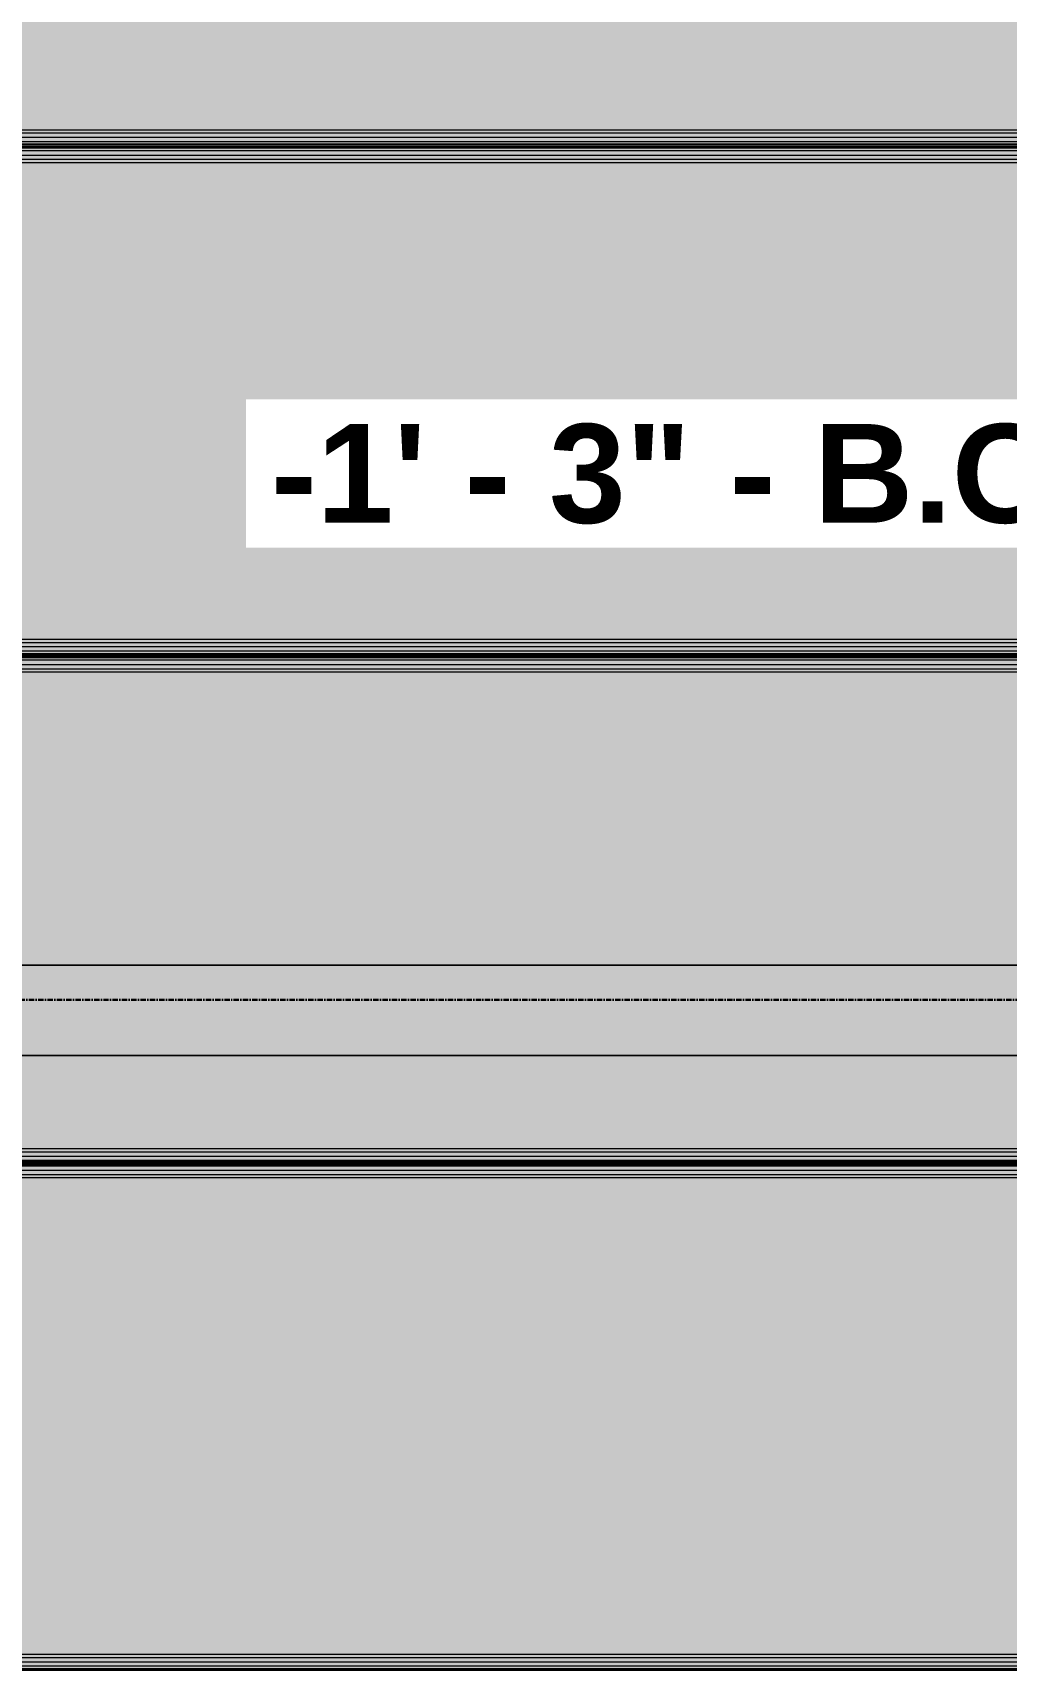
# Model space of a CAD drawing. Header units: inches. Extents: x -15746 to 650, y -81 to 12338.
# Drawn here: x -3655.3 to -3563.8, y 10776.2 to 10930.1 of the extents above; entities that cross this region are included whole.
import ezdxf

# ---------------------------------------------------------------- set-up
doc = ezdxf.new("R2010")
doc.units = ezdxf.units.IN
doc.header["$MEASUREMENT"] = 0
doc.linetypes.add('Grid Line 1_2_', pattern=[0.8749999999999999, 0.4999999999999999, -0.125, 0.125, -0.125])
for name, color, linetype, lineweight in [('G-ANNO-DIMS', 111, 'Continuous', 9), ('I-WALL', 2, 'Continuous', 13), ('S-BEAM', 12, 'Continuous', 9), ('S-GRID', 1, 'Continuous', 9)]:
    doc.layers.add(name, color=color, linetype=linetype, lineweight=lineweight)
doc.styles.add('Arial_B', font='arialbd.ttf', dxfattribs={"height": 9.285714285714281})

# ---------------------------------------------------------------- blocks, each defined once
blk = doc.blocks.new('CTR - 1st Phase - Common Walls_rvt-1-FRAMING PLAN - 1ST FLOOR')
at = {"layer": 'I-WALL', "lineweight": 5, "transparency": 33554585}
blk.add_hatch(color=8, dxfattribs=at).paths.add_polyline_path([(-3495.323736679708, 10833.93939611053), (-3495.323736679708, 10839.17364807905), (-3493.323736679712, 10839.17364807905), (-3493.323736679712, 10842.43939611053), (-3819.323736679702, 10842.43939611053), (-3819.323736679702, 10833.93939611053), (-3531.714922466577, 10833.93939611053)], flags=0)
at = {"layer": 'I-WALL', "color": 253}
for p, q in [((-3819.323736679697, 10842.43939611052), (-3493.323736679707, 10842.43939611051)), ((-3495.323736679703, 10833.93939611051), (-3819.323736679697, 10833.93939611052))]:
    blk.add_line(p, q, dxfattribs=at)
at = {"layer": 'I-WALL', "color": 9}
for p, q in [((-3493.323736679707, 10842.43939611051), (-3819.323736679697, 10842.43939611052)), ((-3819.323736679697, 10833.93939611052), (-3495.323736679703, 10833.93939611051))]:
    blk.add_line(p, q, dxfattribs=at)
blk = doc.blocks.new('034100 - Precast Structural Concrete - Solid Plank - 12_-1875238-FRAMING PLAN - 1ST FLOOR')
at = {"layer": 'S-BEAM', "transparency": 33554483}
h = blk.add_hatch(color=256, dxfattribs=at)
h.paths.add_polyline_path([(330.9999999999944, 23.52425619277892), (7.000000000000283, 23.5242561927796), (7.000000000000283, 23.09448818896464), (330.9999999999944, 23.09448818896396)], flags=0)
h.paths.add_polyline_path([(313.5267086325581, 22.70078740155975), (7.000000000000283, 22.70078740156043), (7.000000000000198, 13.6598757316251), (330.9999999999943, 13.65987573162442), (330.9999999999944, 22.70078740155975)], flags=0)
h.paths.add_polyline_path([(330.9999999999943, 5.159875731617148), (5.000000000004319, 5.15987573161783), (5.000000000004234, -22.70078740159044), (330.9999999999942, -22.70078740159112)], flags=0)
h.paths.add_polyline_path([(330.9999999999942, -23.09448818899329), (5.000000000004234, -23.09448818899261), (5.000000000004234, -23.52425619280757), (330.9999999999942, -23.52425619280825)], flags=0)
for points in [[(330.9999999999944, 23.58661417321582), (7.000000000000283, 23.5866141732165), (7.000000000000283, 23.5242561927796), (330.9999999999944, 23.52425619277892)], [(313.5267086325581, 23.09448818896396), (7.000000000000283, 23.09448818896464), (7.000000000000283, 22.70078740156043), (330.9999999999944, 22.70078740155975), (330.9999999999944, 23.09448818896396)], [(313.5267086325579, -22.70078740159112), (5.000000000004234, -22.70078740159044), (5.000000000004234, -23.09448818899261), (330.9999999999942, -23.09448818899329), (330.9999999999942, -22.70078740159112)], [(313.5267086325579, -23.52425619280825), (5.000000000004234, -23.52425619280757), (5.000000000004234, -23.89961165504257), (330.9999999999942, -23.89961165504326), (330.9999999999942, -23.52425619280825)]]:
    blk.add_hatch(color=256, dxfattribs=at).paths.add_polyline_path(points, flags=0)
at = {"layer": 'S-BEAM'}
for p, q in [((330.9999999999891, 23.94094488189048), (6.999999999995466, 23.94094488189075)), ((330.9999999999891, 23.89961165502787), (6.999999999995423, 23.89961165502939)), ((6.999999999995498, 23.76377952756006), (330.9999999999891, 23.76377952756006)), ((330.9999999999891, 23.76377952756006), (6.999999999995466, 23.76377952756006)), ((6.999999999995456, 23.52425619279333), (330.9999999999891, 23.52425619279333)), ((330.9999999999891, 23.09448818897777), (6.999999999995423, 23.09448818897777)), ((330.9999999999891, 23.09448818897779), (6.999999999995423, 23.09448818897933)), ((330.9999999999891, 22.7007874015761), (6.999999999995423, 22.70078740157573)), ((330.9999999999891, 22.40157480315089), (6.999999999995423, 22.40157480314972)), ((330.9999999999891, -22.4015748031509), (4.999999999999587, -22.4015748031509)), ((330.9999999999891, -22.70078740157632), (4.999999999999587, -22.70078740157787)), ((330.9999999999891, -23.0944881889779), (4.999999999999587, -23.0944881889779)), ((330.9999999999891, -23.09448818897789), (4.999999999999587, -23.09448818897672)), ((330.9999999999891, -23.52425619279273), (4.999999999999459, -23.52425619279427)), ((330.9999999999891, -23.76377952756019), (4.999999999999502, -23.76377952756019)), ((330.9999999999891, -23.76377952756018), (4.999999999999502, -23.76377952755981)), ((330.9999999999891, -23.89961165502787), (4.999999999999459, -23.89961165502814)), ((330.9999999999891, -23.94094488189053), (4.999999999999502, -23.94094488189053))]:
    blk.add_line(p, q, dxfattribs=at)
blk = doc.blocks.new('034100 - Precast Structural Concrete - Solid Plank - 12_-V44-FRAMING PLAN - 1ST FLOOR')
at = {"layer": 'S-BEAM', "transparency": 33554483}
for points in [[(330.9999999999945, 23.89961165501358), (5.000000000004575, 23.89961165501495), (5.000000000004575, 23.52425619278028), (330.9999999999945, 23.52425619277892)], [(330.9999999999945, 23.09448818896362), (5.000000000004575, 23.09448818896498), (5.000000000004575, 22.70078740156145), (330.9999999999945, 22.70078740156009)]]:
    blk.add_hatch(color=256, dxfattribs=at).paths.add_polyline_path(points, flags=0)
h = blk.add_hatch(color=256, dxfattribs=at)
h.paths.add_polyline_path([(330.9999999999945, 23.52425619277892), (5.000000000004575, 23.52425619278028), (5.000000000004575, 23.09448818896498), (330.9999999999945, 23.09448818896362)], flags=0)
h.paths.add_polyline_path([(313.5267086325583, 22.70078740156009), (5.000000000004575, 22.70078740156145), (5.000000000004404, -17.47634474648816), (16.97500000000485, -17.4763447464868), (16.97500000000477, -22.70078740158942), (330.9999999999943, -22.70078740159078), (330.9999999999945, 22.70078740156009)], flags=0)
h.paths.add_polyline_path([(16.97500000000477, -23.09448818899227), (16.97500000000477, -23.52425619280757), (330.9999999999943, -23.52425619280893), (330.9999999999943, -23.09448818899363), (43.39118578686958, -23.09448818899261)], flags=0)
at = {"layer": 'S-BEAM'}
for p, q in [((330.9999999999893, 23.94094488189048), (4.999999999999459, 23.94094488189075)), ((330.9999999999893, 23.89961165502787), (4.999999999999416, 23.8996116550294)), ((4.999999999999482, 23.76377952756006), (330.9999999999893, 23.76377952756006)), ((330.9999999999893, 23.76377952756006), (4.999999999999459, 23.76377952756006)), ((4.99999999999944, 23.52425619279333), (330.9999999999893, 23.52425619279333)), ((330.9999999999893, 23.09448818897777), (4.999999999999544, 23.09448818897777)), ((330.9999999999893, 23.09448818897779), (4.999999999999544, 23.09448818897934)), ((330.9999999999892, 22.7007874015761), (4.999999999999544, 22.70078740157573)), ((330.9999999999892, 22.40157480315089), (4.999999999999544, 22.40157480314971))]:
    blk.add_line(p, q, dxfattribs=at)
blk = doc.blocks.new('034100 - Precast Structural Concrete - Solid Plank - 12_-V42-FRAMING PLAN - 1ST FLOOR')
at = {"layer": 'S-BEAM', "transparency": 33554483}
for points in [[(43.3911857868706, 23.89961165501733), (5.000000000005342, 23.89961165501768), (5.000000000005342, 23.52425619278301), (330.9999999999953, 23.52425619278062), (330.9999999999953, 23.89961165501529), (313.526708632559, 23.89961165501563)], [(313.526708632559, 23.09448818896567), (5.000000000005342, 23.09448818896771), (5.000000000005342, 22.70078740156384), (330.9999999999953, 22.70078740156145), (330.9999999999953, 23.09448818896533), (330.4101788104145, 23.09448818896533)], [(313.5267086325588, -22.70078740158874), (5.000000000005087, -22.70078740158669), (5.000000000005087, -23.09448818899022), (330.9999999999951, -23.09448818899261), (330.9999999999951, -22.70078740158908)], [(330.9999999999951, -23.52425619280791), (5.000000000005087, -23.52425619280552), (5.000000000005087, -23.89961165504053), (330.9999999999951, -23.89961165504291)]]:
    blk.add_hatch(color=256, dxfattribs=at).paths.add_polyline_path(points, flags=0)
h = blk.add_hatch(color=256, dxfattribs=at)
h.paths.add_polyline_path([(43.3911857868706, 23.52425619278267), (5.000000000005342, 23.52425619278301), (5.000000000005342, 23.09448818896771), (330.9999999999953, 23.09448818896533), (330.9999999999953, 23.52425619278062), (313.526708632559, 23.52425619278096)], flags=0)
h.paths.add_polyline_path([(330.9999999999953, 22.70078740156145), (5.000000000005342, 22.70078740156384), (5.000000000005087, -22.70078740158669), (330.9999999999951, -22.70078740158908), (330.9999999999952, 13.79269681559003)], flags=0)
h.paths.add_polyline_path([(43.39118578687034, -23.09448818899056), (5.000000000005087, -23.09448818899022), (5.000000000005087, -23.52425619280552), (330.9999999999951, -23.52425619280791), (330.9999999999951, -23.09448818899261), (313.5267086325588, -23.09448818899227)], flags=0)
at = {"layer": 'S-BEAM'}
for p, q in [((330.9999999999899, 23.94094488189048), (5.000000000000013, 23.94094488189075)), ((330.9999999999899, 23.89961165502787), (5.000000000000099, 23.8996116550294)), ((4.999999999999975, 23.76377952756006), (330.9999999999899, 23.76377952756006)), ((330.9999999999899, 23.76377952756006), (5.000000000000013, 23.76377952756006)), ((5.000000000000082, 23.52425619279333), (330.9999999999899, 23.52425619279333)), ((330.9999999999899, 23.09448818897777), (5.000000000000099, 23.09448818897777)), ((330.9999999999899, 23.09448818897779), (5.000000000000099, 23.09448818897934)), ((330.9999999999899, 22.7007874015761), (5.000000000000099, 22.70078740157573)), ((330.9999999999899, 22.40157480315089), (5.000000000000099, 22.40157480314971)), ((330.9999999999896, -22.4015748031509), (4.999999999999758, -22.4015748031509)), ((330.9999999999896, -22.70078740157632), (4.999999999999758, -22.70078740157787)), ((330.9999999999896, -23.0944881889779), (4.999999999999758, -23.0944881889779)), ((330.9999999999896, -23.09448818897789), (4.999999999999758, -23.09448818897672)), ((330.9999999999896, -23.52425619279273), (4.999999999999758, -23.52425619279427)), ((330.9999999999896, -23.76377952756019), (4.999999999999672, -23.76377952756019)), ((330.9999999999896, -23.76377952756018), (4.999999999999672, -23.76377952755981)), ((330.9999999999896, -23.89961165502787), (4.999999999999758, -23.89961165502814)), ((330.9999999999896, -23.94094488189053), (4.999999999999672, -23.94094488189053))]:
    blk.add_line(p, q, dxfattribs=at)
blk = doc.blocks.new('034100 - Precast Structural Concrete - Solid Plank - 12_-V45-FRAMING PLAN - 1ST FLOOR')
at = {"layer": 'S-BEAM', "transparency": 33554483}
for points in [[(40.3911857868677, 23.89961165501597), (3.999999999998323, 23.89961165501597), (3.999999999998323, 23.52425619278028), (327.9999999999924, 23.5242561927796), (327.9999999999924, 23.89961165501529), (310.5267086325561, 23.89961165501529)], [(310.5267086325561, 23.09448818896498), (3.999999999998323, 23.09448818896567), (3.999999999998323, 22.70078740156145), (327.9999999999924, 22.70078740156077), (327.9999999999924, 23.09448818896498)], [(310.5267086325561, -22.7007874015901), (3.999999999998237, -22.70078740158942), (3.999999999998237, -23.09448818899159), (327.9999999999923, -23.09448818899227), (327.9999999999923, -22.7007874015901)], [(3.999999999998237, -23.52425619280654), (3.999999999998237, -23.58661417324447), (327.9999999999923, -23.58661417324515), (327.9999999999923, -23.52425619280723), (40.39118578686762, -23.52425619280654)], [(310.5267086325561, -23.62794740010667), (40.39118578686762, -23.62794740010599), (40.39118578686762, -23.89961165504155), (327.9999999999923, -23.89961165504223), (327.9999999999923, -23.62794740010667)]]:
    blk.add_hatch(color=256, dxfattribs=at).paths.add_polyline_path(points, flags=0)
h = blk.add_hatch(color=256, dxfattribs=at)
h.paths.add_polyline_path([(327.9999999999924, 23.5242561927796), (3.999999999998323, 23.52425619278028), (3.999999999998323, 23.09448818896567), (327.9999999999924, 23.09448818896498)], flags=0)
h.paths.add_polyline_path([(3.999999999998323, 22.70078740156145), (3.999999999998237, -22.70078740158942), (327.9999999999923, -22.7007874015901), (327.9999999999924, 22.70078740156077), (40.3911857868677, 22.70078740156145)], flags=0)
h.paths.add_polyline_path([(327.9999999999923, -23.09448818899227), (3.999999999998237, -23.09448818899159), (3.999999999998237, -23.52425619280654), (327.9999999999923, -23.52425619280723)], flags=0)
at = {"layer": 'S-BEAM'}
for p, q in [((327.9999999999874, 23.89961165502787), (3.999999999993676, 23.89961165502941)), ((3.999999999993719, 23.76377952756006), (327.9999999999874, 23.76377952756006)), ((327.9999999999874, 23.76377952756006), (3.999999999993718, 23.76377952756006)), ((3.999999999993676, 23.52425619279333), (327.9999999999874, 23.52425619279333)), ((327.9999999999874, 23.09448818897777), (3.999999999993633, 23.09448818897777)), ((327.9999999999874, 23.09448818897779), (3.999999999993633, 23.09448818897935)), ((327.9999999999874, 22.7007874015761), (3.999999999993633, 22.70078740157573)), ((327.9999999999874, 22.40157480315089), (3.999999999993633, 22.40157480314971)), ((327.9999999999873, -22.4015748031509), (3.999999999993633, -22.4015748031509)), ((327.9999999999873, -22.70078740157632), (3.999999999993633, -22.70078740157788)), ((327.9999999999873, -23.0944881889779), (3.999999999993633, -23.0944881889779)), ((327.9999999999873, -23.09448818897789), (3.999999999993633, -23.09448818897671)), ((327.9999999999873, -23.52425619279273), (3.999999999993505, -23.52425619279427)), ((327.9999999999873, -23.76377952756019), (3.999999999993548, -23.76377952756019)), ((327.9999999999873, -23.76377952756018), (3.999999999993548, -23.76377952755981)), ((327.9999999999873, -23.89961165502787), (3.999999999993505, -23.89961165502815)), ((327.9999999999873, -23.94094488189053), (3.999999999993548, -23.94094488189053))]:
    blk.add_line(p, q, dxfattribs=at)

msp = doc.modelspace()

# ---------------------------------------------------------------- linework, layer by layer
at = {"layer": 'S-GRID', "linetype": 'Grid Line 1_2_', "lineweight": 30}
msp.add_line((-1814.206384802924, 10839.18939611053), (-4076.950002061647, 10839.18939611053), dxfattribs=at)

# ---------------------------------------------------------------- block references
at = {"lineweight": 5}
msp.add_blockref('CTR - 1st Phase - Common Walls_rvt-1-FRAMING PLAN - 1ST FLOOR', (0, 0), dxfattribs=at)
at = {"layer": 'S-BEAM', "rotation": 180}
for name, p in [('034100 - Precast Structural Concrete - Solid Plank - 12_-V44-FRAMING PLAN - 1ST FLOOR', (-3488.323736679708, 10943.36305136972)), ('034100 - Precast Structural Concrete - Solid Plank - 12_-V42-FRAMING PLAN - 1ST FLOOR', (-3488.323736679708, 10895.48116160593)), ('034100 - Precast Structural Concrete - Solid Plank - 12_-1875238-FRAMING PLAN - 1ST FLOOR', (-3488.323736679708, 10847.59927184215)), ('034100 - Precast Structural Concrete - Solid Plank - 12_-V45-FRAMING PLAN - 1ST FLOOR', (-3491.32373667971, 10800.07171278703))]:
    msp.add_blockref(name, p, dxfattribs=at)

# ---------------------------------------------------------------- next in the draw order: texts
at = {"layer": 'G-ANNO-DIMS', "insert": (-3632.961058807271, 10893.30339789873), "char_height": 9.285714285714281, "width": 166.4918220946915, "attachment_point": 1, "line_spacing_factor": 0.9417779076525878, "style": 'Arial_B', "bg_fill": 3, "box_fill_scale": 1.25, "bg_fill_color": 256, "bg_fill_true_color": 13158600, "bg_fill_transparency": 0}
msp.add_mtext('-1\' - 3" - B.O. PRECAST', dxfattribs=at)

doc.saveas('drawing.dxf')
